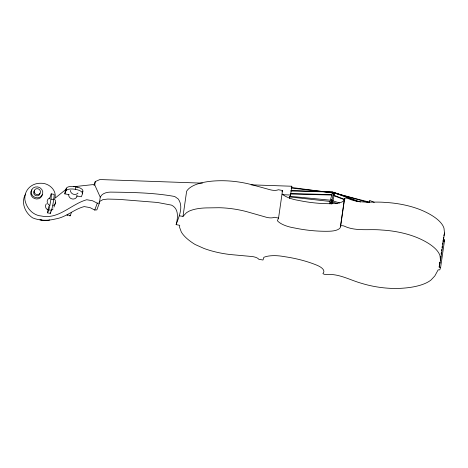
<?xml version="1.0" encoding="UTF-8"?>
<svg xmlns="http://www.w3.org/2000/svg" width="468" height="468" viewBox="0 0 468 468"><rect width="100%" height="100%" fill="white"/><g stroke="black" fill="none" stroke-linecap="round" stroke-linejoin="round"><path stroke-width="0.7" d="M330.835 202.972L330.888 201.924L330.455 203.755M331.221 204.066L331.777 199.52L330.975 203.867M332.479 202.849L332.83 200.368M51.193 193.875L53.955 194.36A8.424 0.626 -80.1 0 1 53.551 200.626A8.424 0.626 -80.1 0 1 51.474 210.337L50.357 213.355L47.596 212.87L48.508 206.546M49.626 198.812L50.942 194.39A8.424 0.626 -80.1 0 1 50.948 199.105A8.424 0.626 -80.1 0 1 48.713 209.857L47.596 212.87M50.357 213.355L50.556 211.951M69.141 194.635L64.824 193.881L65.192 191.307L66.31 188.288A8.424 3.153 8.2 0 1 75.705 186.72A8.424 3.153 8.2 0 1 82.859 191.184L82.491 193.764L81.373 196.776L76.337 195.899M64.824 193.881L65.941 190.862L66.31 188.288M82.491 193.764A8.424 3.153 8.2 0 0 75.33 189.294L75.705 186.72M25.594 194.08C20.615 202.328 25.073 213.028 32.713 217.901C40.026 220.867 48.052 220.832 55.628 218.93C66.216 217.199 74.008 209.19 84.193 206.587L89.985 207.599L94.747 210.044L96.858 209.886L99.391 203.036L100.246 197.133L94.764 185.012L95.261 181.572L99.912 179.542L202.404 183.158M443.641 239.616L444.6 239.891L440.616 267.515L439.745 269.878L438.159 269.861L434.825 275.933L431.116 279.911A60.547 22.68 8.2 0 1 400.187 288.352A45.554 17.064 8.2 0 1 361.945 283.438C350.438 280.309 339.236 273.575 326.956 274.511A2.679 1.006 8.2 0 1 322.908 273.517A17.807 6.669 8.2 0 0 316.894 265.216A59.699 22.365 8.2 0 0 283.941 256.581A20.376 7.634 8.2 0 0 263.858 257.312L263.01 260.021L258.792 259.278A6.581 2.469 8.8 0 0 251.79 256.505L230.701 254.58A45.858 17.211 8.8 0 1 203.949 248.438L195.115 244.489A52.603 20.001 14.5 0 1 181.303 231.958L179.63 227.46L179.7 225.319L176.138 224.646C177.899 217.983 179.051 208.751 171.528 205.13L157.383 202.457L118.802 199.35L107.704 199.07L103.024 199.579L99.444 201.556M176.138 224.646C178.864 216.731 183.86 206.675 178.197 198.947L174.722 196.501C153.51 192.629 131.795 192.401 110.29 192.102C106.423 192.219 102.082 193.389 100.246 197.133M179.402 215.824L183 216.403L186.621 191.307A52.562 19.691 8.2 0 1 222.92 180.73A45.852 17.176 8.2 0 1 250.532 184.369L270.288 189.797A6.575 2.463 8.2 0 0 278.32 189.733L282.52 190.499L278.548 218.076L277.401 220.732A20.376 7.634 8.2 0 0 294.536 227.974A59.699 22.365 8.2 0 0 329.484 231.227A17.807 6.669 8.2 0 0 340.54 225.909A2.679 1.006 8.2 0 1 344.787 226.366C356.306 231.537 369.539 228.799 381.724 230.034A45.554 17.064 8.2 0 1 418.731 238.282A60.547 22.68 8.2 0 1 440.025 255.861L440.511 260.577L439.177 267.105L440.616 267.515M289.323 198.356L290.558 195.021L291.827 186.241L251.111 184.837M331.414 203.568A8.88 0.661 -80.1 0 1 332.836 196.15L333.239 194.027L332.964 191.991L291.008 190.412M332.467 203.75A8.88 0.661 -80.1 0 1 333.889 196.338L334.292 194.214L334.017 192.178L333.631 192.506L357.552 201.468M340.54 225.909L344.512 198.338A2.679 1.006 8.2 0 1 348.759 198.795C360.284 203.96 373.517 201.228 385.696 202.457A45.554 17.064 8.2 0 1 422.703 210.711A60.547 22.68 8.2 0 1 443.997 228.29L444.483 233.005L440.511 260.577M340.546 226.758L344.518 199.181M369.275 202.428L369.568 200.386L374.248 202.363M439.177 267.105L439.481 264.987M439.686 263.572L439.891 262.156M441.523 250.848L441.728 249.432M439.259 266.889L439.873 262.647M440.587 257.698L440.786 256.283M441.096 254.159L441.301 252.743M442.008 247.794L442.213 246.384M442.523 244.261L442.722 242.845M442.927 241.435L443.132 240.02M332.473 201.1L332.555 200.684M443.371 238.61L443.652 237.212M443.927 235.808L444.483 233.005M329.408 203.826L332.432 192.553M53.925 207.131L55.633 202.527M67.111 214.824A8.424 0.626 -80.1 0 0 67.579 214.958L70.335 215.438L71.452 212.425M82.192 192.997L82.859 191.184M93.992 184.995L95.261 181.572M94.747 210.044L97.285 203.188L99.391 203.036M291.827 186.241L291.383 187.44L334.275 193.161L369.492 202.153M443.945 241.658L444.6 239.891M281.947 191.827L282.52 190.499M332.73 192.079L290.786 191.014M183 216.403L186.439 212.747L188.996 211.203A52.603 20.001 14.5 0 1 208.675 207.88L219.03 207.722A45.858 17.211 8.8 0 1 246.607 211.63L266.327 217.257A6.581 2.469 8.8 0 0 274.353 217.269L278.548 218.076M66.462 188.984L54.949 198.268C56.956 190.178 48.871 183.006 41.096 183.257C31.672 182.871 24.043 189.961 24.874 199.672C26.307 207.921 32.684 215.321 41.383 216.023C58.845 219.632 71.177 204.054 86.732 199.737L92.524 200.749L97.285 203.188M73.64 186.714L92.664 184.644L94.764 185.012M290.4 194.027L331.549 195.033M290.587 193.518L331.672 194.618M282.145 194.682L290.558 195.021M289.616 196.256L330.209 200.169M291.154 188.048L334.222 192.763L368.082 202.463M289.388 196.899L329.928 201.433M333.239 194.027L334.292 194.214M333.04 195.408L334.094 195.595M331.724 200.567L332.777 200.749M50.948 199.105L53.703 199.59M48.713 209.857L51.474 210.337M332.356 202.041L337.212 203.41M332.649 200.784L339.587 202.942M333.783 192.266L360.465 202.053M333.947 195.729L344.717 199.824M334.07 195.32L344.875 199.473M40.026 193.372A3.217 2.972 20.3 0 1 35.638 195.525A3.217 2.972 20.3 0 1 34.345 190.862M282.257 194.08A20.376 7.634 8.2 0 0 298.514 200.403A59.699 22.365 8.2 0 0 333.456 203.65A17.807 6.669 8.2 0 0 344.512 198.338M42.348 194.507A5.897 5.446 20.3 0 1 34.31 198.455A5.897 5.446 20.3 0 1 31.935 189.909M77.121 195.794A4.288 3.96 20.3 0 1 72.341 198.988A4.288 3.96 20.3 0 1 68.697 194.319M77.975 193.056A4.288 3.96 20.3 0 1 73.318 194.197A4.288 3.96 20.3 0 1 70.364 190.4M73.698 186.498A4.288 3.96 20.3 0 1 77.208 187.411M65.941 190.862A8.424 3.153 8.2 0 1 75.33 189.294M70.335 215.438A8.424 0.626 -80.1 0 1 69.872 215.309M49.737 219.983A8.424 3.153 8.2 0 1 39.909 219.761M44.717 220.288A4.288 3.96 20.3 0 1 40.956 219.861M53.077 209.003A4.288 3.96 20.3 0 1 51.328 210.173M48.613 210.202A4.288 3.96 20.3 0 1 46.35 203.791M54.019 198.748A4.288 3.96 20.3 0 1 53.036 205.563M49.783 205.399A4.288 3.96 20.3 0 1 47.174 201.573A4.288 3.96 20.3 0 1 49.807 198.011M31.584 194.167A5.897 5.446 20.3 0 0 41.611 195.922A5.897 5.446 20.3 0 0 37.768 186.931A5.897 5.446 20.3 0 0 31.584 194.167M34.345 192.664A3.217 2.972 20.3 0 0 39.815 193.617A3.217 2.972 20.3 0 0 37.721 188.715A3.217 2.972 20.3 0 0 34.345 192.664"/></g></svg>
